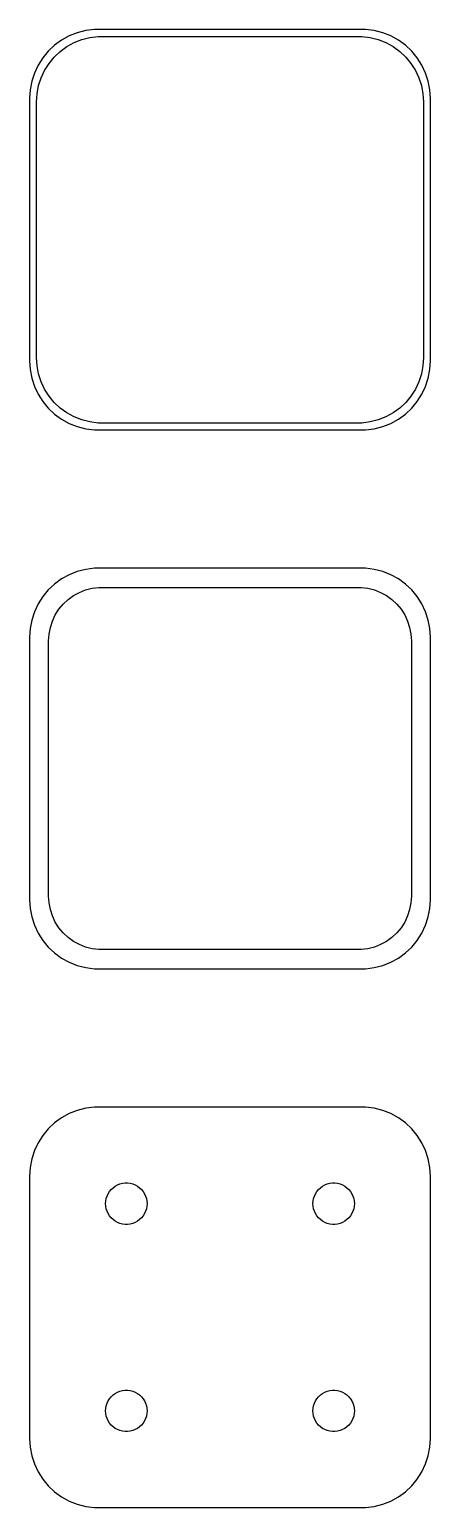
# Model space of a CAD drawing. Header units: metres. Extents: x -14 to 14, y 64 to 170.
import ezdxf

# ---------------------------------------------------------------- set-up
doc = ezdxf.new("R2010")
doc.units = ezdxf.units.M

msp = doc.modelspace()

# ---------------------------------------------------------------- linework, layer by layer
for p, q in [((-11.0451, 170.255), (-11.6289, 170.024)), ((-10.4369, 170.411), (-11.0451, 170.255)), ((-9.81395, 170.49), (-10.4369, 170.411)), ((9.81395, 170.49), (-9.81395, 170.49)), ((10.4369, 170.411), (9.81395, 170.49)), ((11.0451, 170.255), (10.4369, 170.411)), ((11.6289, 170.024), (11.0451, 170.255)), ((-12.6871, 169.353), (-13.1448, 168.923)), ((-12.1791, 169.722), (-12.6871, 169.353)), ((-12.2778, 168.91), (-11.7952, 169.261)), ((-11.6289, 170.024), (-12.1791, 169.722)), ((-11.7952, 169.261), (-11.2724, 169.548)), ((-11.2724, 169.548), (-10.7178, 169.768)), ((-10.7178, 169.768), (-10.1401, 169.916)), ((-10.1401, 169.916), (-9.54825, 169.991)), ((-9.54825, 169.991), (9.54825, 169.991)), ((9.54825, 169.991), (10.1401, 169.916)), ((10.1401, 169.916), (10.7178, 169.768)), ((10.7178, 169.768), (11.2724, 169.548)), ((11.2724, 169.548), (11.7952, 169.261)), ((12.1791, 169.722), (11.6289, 170.024)), ((11.7952, 169.261), (12.2778, 168.91)), ((12.6871, 169.353), (12.1791, 169.722)), ((13.1448, 168.923), (12.6871, 169.353)), ((-13.5451, 168.439), (-13.8815, 167.909)), ((-13.1448, 168.923), (-13.5451, 168.439)), ((-13.4124, 167.538), (-13.0928, 168.042)), ((-13.0928, 168.042), (-12.7126, 168.502)), ((-12.7126, 168.502), (-12.2778, 168.91)), ((12.2778, 168.91), (12.7126, 168.502)), ((12.7126, 168.502), (13.0928, 168.042)), ((13.0928, 168.042), (13.4124, 167.538)), ((13.5451, 168.439), (13.1448, 168.923)), ((13.8815, 167.909), (13.5451, 168.439)), ((-14.1489, 167.341), (-14.3429, 166.743)), ((-13.8815, 167.909), (-14.1489, 167.341)), ((-13.8508, 166.431), (-13.6664, 166.999)), ((-13.6664, 166.999), (-13.4124, 167.538)), ((13.4124, 167.538), (13.6664, 166.999)), ((13.6664, 166.999), (13.8508, 166.431)), ((14.1489, 167.341), (13.8815, 167.909)), ((14.3429, 166.743), (14.1489, 167.341)), ((-14.4606, 166.127), (-14.5, 165.5)), ((-14.3429, 166.743), (-14.4606, 166.127)), ((-14, 165.25), (-13.9625, 165.845)), ((-13.9625, 165.845), (-13.8508, 166.431)), ((13.8508, 166.431), (13.9625, 165.845)), ((13.9625, 165.845), (14, 165.25)), ((14.4606, 166.127), (14.3429, 166.743)), ((14.5, 165.5), (14.4606, 166.127)), ((-14.5, 165.5), (-14.5, 146.5)), ((-14, 146.75), (-14, 165.25)), ((14, 165.25), (14, 146.75)), ((14.5, 146.5), (14.5, 165.5)), ((-13.9625, 146.155), (-14, 146.75)), ((14, 146.75), (13.9625, 146.155)), ((-14.5, 146.5), (-14.4606, 145.873)), ((-14.4606, 145.873), (-14.3429, 145.257)), ((-13.8508, 145.569), (-13.9625, 146.155)), ((-13.6664, 145.001), (-13.8508, 145.569)), ((13.8508, 145.569), (13.6664, 145.001)), ((13.9625, 146.155), (13.8508, 145.569)), ((14.3429, 145.257), (14.4606, 145.873)), ((14.4606, 145.873), (14.5, 146.5)), ((-14.3429, 145.257), (-14.1489, 144.659)), ((-14.1489, 144.659), (-13.8815, 144.091)), ((-13.4124, 144.462), (-13.6664, 145.001)), ((-13.0928, 143.958), (-13.4124, 144.462)), ((13.4124, 144.462), (13.0928, 143.958)), ((13.6664, 145.001), (13.4124, 144.462)), ((13.8815, 144.091), (14.1489, 144.659)), ((14.1489, 144.659), (14.3429, 145.257)), ((-13.8815, 144.091), (-13.5451, 143.561)), ((-13.5451, 143.561), (-13.1448, 143.077)), ((-12.7126, 143.498), (-13.0928, 143.958)), ((-12.2778, 143.09), (-12.7126, 143.498)), ((12.7126, 143.498), (12.2778, 143.09)), ((13.0928, 143.958), (12.7126, 143.498)), ((13.1448, 143.077), (13.5451, 143.561)), ((13.5451, 143.561), (13.8815, 144.091)), ((-13.1448, 143.077), (-12.6871, 142.647)), ((-12.6871, 142.647), (-12.1791, 142.278)), ((-11.7952, 142.739), (-12.2778, 143.09)), ((-11.2724, 142.452), (-11.7952, 142.739)), ((-10.7178, 142.232), (-11.2724, 142.452)), ((11.2724, 142.452), (10.7178, 142.232)), ((11.7952, 142.739), (11.2724, 142.452)), ((12.2778, 143.09), (11.7952, 142.739)), ((12.1791, 142.278), (12.6871, 142.647)), ((12.6871, 142.647), (13.1448, 143.077)), ((-12.1791, 142.278), (-11.6289, 141.976)), ((-11.6289, 141.976), (-11.0451, 141.745)), ((-11.0451, 141.745), (-10.4369, 141.589)), ((-10.1401, 142.084), (-10.7178, 142.232)), ((-10.4369, 141.589), (-9.81395, 141.51)), ((-9.54825, 142.009), (-10.1401, 142.084)), ((-9.81395, 141.51), (9.81395, 141.51)), ((9.54825, 142.009), (-9.54825, 142.009)), ((10.1401, 142.084), (9.54825, 142.009)), ((9.81395, 141.51), (10.4369, 141.589)), ((10.7178, 142.232), (10.1401, 142.084)), ((10.4369, 141.589), (11.0451, 141.745)), ((11.0451, 141.745), (11.6289, 141.976)), ((11.6289, 141.976), (12.1791, 142.278)), ((-12.1791, 130.722), (-12.6871, 130.353)), ((-11.6289, 131.024), (-12.1791, 130.722)), ((-11.0451, 131.255), (-11.6289, 131.024)), ((-10.4369, 131.411), (-11.0451, 131.255)), ((-9.81395, 131.49), (-10.4369, 131.411)), ((9.81395, 131.49), (-9.81395, 131.49)), ((10.4369, 131.411), (9.81395, 131.49)), ((11.0451, 131.255), (10.4369, 131.411)), ((11.6289, 131.024), (11.0451, 131.255)), ((12.1791, 130.722), (11.6289, 131.024)), ((12.6871, 130.353), (12.1791, 130.722)), ((-13.1448, 129.923), (-13.5451, 129.439)), ((-12.6871, 130.353), (-13.1448, 129.923)), ((-11.7165, 129.231), (-11.3234, 129.517)), ((-11.3234, 129.517), (-10.8975, 129.751)), ((-10.8975, 129.751), (-10.4457, 129.93)), ((-10.4457, 129.93), (-9.97507, 130.051)), ((-9.97507, 130.051), (-9.49297, 130.112)), ((-9.49297, 130.112), (9.49297, 130.112)), ((9.49297, 130.112), (9.97507, 130.051)), ((9.97507, 130.051), (10.4457, 129.93)), ((10.4457, 129.93), (10.8975, 129.751)), ((10.8975, 129.751), (11.3234, 129.517)), ((11.3234, 129.517), (11.7165, 129.231)), ((13.1448, 129.923), (12.6871, 130.353)), ((13.5451, 129.439), (13.1448, 129.923)), ((-13.8815, 128.909), (-14.1489, 128.341)), ((-13.5451, 129.439), (-13.8815, 128.909)), ((-12.6408, 128.114), (-12.3805, 128.524)), ((-12.3805, 128.524), (-12.0707, 128.899)), ((-12.0707, 128.899), (-11.7165, 129.231)), ((11.7165, 129.231), (12.0707, 128.899)), ((12.0707, 128.899), (12.3805, 128.524)), ((12.3805, 128.524), (12.6408, 128.114)), ((13.8815, 128.909), (13.5451, 129.439)), ((14.1489, 128.341), (13.8815, 128.909)), ((-14.3429, 127.743), (-14.4606, 127.127)), ((-14.1489, 128.341), (-14.3429, 127.743)), ((-12.9979, 127.212), (-12.8477, 127.674)), ((-12.8477, 127.674), (-12.6408, 128.114)), ((12.6408, 128.114), (12.8477, 127.674)), ((12.8477, 127.674), (12.9979, 127.212)), ((14.3429, 127.743), (14.1489, 128.341)), ((14.4606, 127.127), (14.3429, 127.743)), ((-14.4606, 127.127), (-14.5, 126.5)), ((-14.5, 126.5), (-14.5, 107.5)), ((-13.1195, 126.25), (-13.089, 126.735)), ((-13.1195, 107.75), (-13.1195, 126.25)), ((-13.089, 126.735), (-12.9979, 127.212)), ((12.9979, 127.212), (13.089, 126.735)), ((13.089, 126.735), (13.1195, 126.25)), ((13.1195, 126.25), (13.1195, 107.75)), ((14.5, 126.5), (14.4606, 127.127)), ((14.5, 107.5), (14.5, 126.5)), ((-14.5, 107.5), (-14.4606, 106.873)), ((-13.089, 107.265), (-13.1195, 107.75)), ((-12.9979, 106.788), (-13.089, 107.265)), ((13.089, 107.265), (12.9979, 106.788)), ((13.1195, 107.75), (13.089, 107.265)), ((14.4606, 106.873), (14.5, 107.5)), ((-14.4606, 106.873), (-14.3429, 106.257)), ((-14.3429, 106.257), (-14.1489, 105.659)), ((-12.8477, 106.326), (-12.9979, 106.788)), ((-12.6408, 105.886), (-12.8477, 106.326)), ((12.8477, 106.326), (12.6408, 105.886)), ((12.9979, 106.788), (12.8477, 106.326)), ((14.1489, 105.659), (14.3429, 106.257)), ((14.3429, 106.257), (14.4606, 106.873)), ((-14.1489, 105.659), (-13.8815, 105.091)), ((-13.8815, 105.091), (-13.5451, 104.561)), ((-12.3805, 105.476), (-12.6408, 105.886)), ((-12.0707, 105.101), (-12.3805, 105.476)), ((-11.7165, 104.769), (-12.0707, 105.101)), ((12.0707, 105.101), (11.7165, 104.769)), ((12.3805, 105.476), (12.0707, 105.101)), ((12.6408, 105.886), (12.3805, 105.476)), ((13.5451, 104.561), (13.8815, 105.091)), ((13.8815, 105.091), (14.1489, 105.659)), ((-13.5451, 104.561), (-13.1448, 104.077)), ((-13.1448, 104.077), (-12.6871, 103.647)), ((-11.3234, 104.483), (-11.7165, 104.769)), ((-10.8975, 104.249), (-11.3234, 104.483)), ((-10.4457, 104.07), (-10.8975, 104.249)), ((-9.97507, 103.949), (-10.4457, 104.07)), ((-9.49297, 103.888), (-9.97507, 103.949)), ((9.49297, 103.888), (-9.49297, 103.888)), ((9.97507, 103.949), (9.49297, 103.888)), ((10.4457, 104.07), (9.97507, 103.949)), ((10.8975, 104.249), (10.4457, 104.07)), ((11.3234, 104.483), (10.8975, 104.249)), ((11.7165, 104.769), (11.3234, 104.483)), ((12.6871, 103.647), (13.1448, 104.077)), ((13.1448, 104.077), (13.5451, 104.561)), ((-12.6871, 103.647), (-12.1791, 103.278)), ((-12.1791, 103.278), (-11.6289, 102.976)), ((-11.6289, 102.976), (-11.0451, 102.745)), ((-11.0451, 102.745), (-10.4369, 102.589)), ((10.4369, 102.589), (11.0451, 102.745)), ((11.0451, 102.745), (11.6289, 102.976)), ((11.6289, 102.976), (12.1791, 103.278)), ((12.1791, 103.278), (12.6871, 103.647)), ((-10.4369, 102.589), (-9.81395, 102.51)), ((-9.81395, 102.51), (9.81395, 102.51)), ((9.81395, 102.51), (10.4369, 102.589)), ((-11.6289, 92.0241), (-12.1791, 91.7216)), ((-11.0451, 92.2553), (-11.6289, 92.0241)), ((-10.4369, 92.4114), (-11.0451, 92.2553)), ((-9.81395, 92.4901), (-10.4369, 92.4114)), ((9.81395, 92.4901), (-9.81395, 92.4901)), ((10.4369, 92.4114), (9.81395, 92.4901)), ((11.0451, 92.2553), (10.4369, 92.4114)), ((11.6289, 92.0241), (11.0451, 92.2553)), ((12.1791, 91.7216), (11.6289, 92.0241)), ((-12.6871, 91.3526), (-13.1448, 90.9227)), ((-12.1791, 91.7216), (-12.6871, 91.3526)), ((12.6871, 91.3526), (12.1791, 91.7216)), ((13.1448, 90.9227), (12.6871, 91.3526)), ((-13.8815, 89.9088), (-14.1489, 89.3406)), ((-13.5451, 90.4389), (-13.8815, 89.9088)), ((-13.1448, 90.9227), (-13.5451, 90.4389)), ((13.5451, 90.4389), (13.1448, 90.9227)), ((13.8815, 89.9088), (13.5451, 90.4389)), ((14.1489, 89.3406), (13.8815, 89.9088)), ((-14.1489, 89.3406), (-14.3429, 88.7434)), ((14.3429, 88.7434), (14.1489, 89.3406)), ((-14.4606, 88.1267), (-14.5, 87.5)), ((-14.3429, 88.7434), (-14.4606, 88.1267)), ((14.4606, 88.1267), (14.3429, 88.7434)), ((14.5, 87.5), (14.4606, 88.1267)), ((-14.5, 87.5), (-14.5, 68.5)), ((-8.59344, 86.5268), (-8.45613, 86.6558)), ((-8.45613, 86.6558), (-8.30373, 86.7665)), ((-8.30373, 86.7665), (-8.13866, 86.8572)), ((-8.13866, 86.8572), (-7.96352, 86.9266)), ((-7.96352, 86.9266), (-7.78107, 86.9734)), ((-7.78107, 86.9734), (-7.59418, 86.997)), ((-7.59418, 86.997), (-7.40581, 86.997)), ((-7.40581, 86.997), (-7.21892, 86.9734)), ((-7.21892, 86.9734), (-7.03647, 86.9266)), ((-7.03647, 86.9266), (-6.86133, 86.8572)), ((-6.86133, 86.8572), (-6.69626, 86.7665)), ((-6.69626, 86.7665), (-6.54385, 86.6558)), ((-6.54385, 86.6558), (-6.40654, 86.5268)), ((6.40654, 86.5268), (6.54385, 86.6558)), ((6.54385, 86.6558), (6.69626, 86.7665)), ((6.69626, 86.7665), (6.86133, 86.8572)), ((6.86133, 86.8572), (7.03647, 86.9266)), ((7.03647, 86.9266), (7.21892, 86.9734)), ((7.21892, 86.9734), (7.40581, 86.997)), ((7.40581, 86.997), (7.59418, 86.997)), ((7.59418, 86.997), (7.78107, 86.9734)), ((7.78107, 86.9734), (7.96352, 86.9266)), ((7.96352, 86.9266), (8.13866, 86.8572)), ((8.13866, 86.8572), (8.30373, 86.7665)), ((8.30373, 86.7665), (8.45613, 86.6558)), ((8.45613, 86.6558), (8.59344, 86.5268)), ((14.5, 68.5), (14.5, 87.5)), ((-9, 85.5), (-8.98816, 85.688)), ((-8.98816, 85.688), (-8.95287, 85.873)), ((-8.95287, 85.873), (-8.89465, 86.0522)), ((-8.89465, 86.0522), (-8.81445, 86.2226)), ((-8.81445, 86.2226), (-8.71352, 86.3817)), ((-8.71352, 86.3817), (-8.59344, 86.5268)), ((-6.40654, 86.5268), (-6.28647, 86.3817)), ((-6.28647, 86.3817), (-6.18553, 86.2226)), ((-6.18553, 86.2226), (-6.10533, 86.0522)), ((-6.10533, 86.0522), (-6.04712, 85.873)), ((-6.04712, 85.873), (-6.01183, 85.688)), ((-6.01183, 85.688), (-6, 85.5)), ((6, 85.5), (6.01183, 85.688)), ((6.01183, 85.688), (6.04712, 85.873)), ((6.04712, 85.873), (6.10533, 86.0522)), ((6.10533, 86.0522), (6.18553, 86.2226)), ((6.18553, 86.2226), (6.28647, 86.3817)), ((6.28647, 86.3817), (6.40654, 86.5268)), ((8.59344, 86.5268), (8.71352, 86.3817)), ((8.71352, 86.3817), (8.81445, 86.2226)), ((8.81445, 86.2226), (8.89465, 86.0522)), ((8.89465, 86.0522), (8.95287, 85.873)), ((8.95287, 85.873), (8.98816, 85.688)), ((8.98816, 85.688), (9, 85.5)), ((-8.98816, 85.312), (-9, 85.5)), ((-8.95287, 85.127), (-8.98816, 85.312)), ((-8.89465, 84.9478), (-8.95287, 85.127)), ((-8.81445, 84.7774), (-8.89465, 84.9478)), ((-8.71352, 84.6183), (-8.81445, 84.7774)), ((-8.59344, 84.4732), (-8.71352, 84.6183)), ((-6.28647, 84.6183), (-6.40654, 84.4732)), ((-6.18553, 84.7774), (-6.28647, 84.6183)), ((-6.10533, 84.9478), (-6.18553, 84.7774)), ((-6.04712, 85.127), (-6.10533, 84.9478)), ((-6.01183, 85.312), (-6.04712, 85.127)), ((-6, 85.5), (-6.01183, 85.312)), ((6.01183, 85.312), (6, 85.5)), ((6.04712, 85.127), (6.01183, 85.312)), ((6.10533, 84.9478), (6.04712, 85.127)), ((6.18553, 84.7774), (6.10533, 84.9478)), ((6.28647, 84.6183), (6.18553, 84.7774)), ((6.40654, 84.4732), (6.28647, 84.6183)), ((8.71352, 84.6183), (8.59344, 84.4732)), ((8.81445, 84.7774), (8.71352, 84.6183)), ((8.89465, 84.9478), (8.81445, 84.7774)), ((8.95287, 85.127), (8.89465, 84.9478)), ((8.98816, 85.312), (8.95287, 85.127)), ((9, 85.5), (8.98816, 85.312)), ((-8.45613, 84.3442), (-8.59344, 84.4732)), ((-8.30373, 84.2335), (-8.45613, 84.3442)), ((-8.13866, 84.1427), (-8.30373, 84.2335)), ((-7.96352, 84.0734), (-8.13866, 84.1427)), ((-7.78107, 84.0266), (-7.96352, 84.0734)), ((-7.59418, 84.0029), (-7.78107, 84.0266)), ((-7.40581, 84.0029), (-7.59418, 84.0029)), ((-7.21892, 84.0266), (-7.40581, 84.0029)), ((-7.03647, 84.0734), (-7.21892, 84.0266)), ((-6.86133, 84.1427), (-7.03647, 84.0734)), ((-6.69626, 84.2335), (-6.86133, 84.1427)), ((-6.54385, 84.3442), (-6.69626, 84.2335)), ((-6.40654, 84.4732), (-6.54385, 84.3442)), ((6.54385, 84.3442), (6.40654, 84.4732)), ((6.69626, 84.2335), (6.54385, 84.3442)), ((6.86133, 84.1427), (6.69626, 84.2335)), ((7.03647, 84.0734), (6.86133, 84.1427)), ((7.21892, 84.0266), (7.03647, 84.0734)), ((7.40581, 84.0029), (7.21892, 84.0266)), ((7.59418, 84.0029), (7.40581, 84.0029)), ((7.78107, 84.0266), (7.59418, 84.0029)), ((7.96352, 84.0734), (7.78107, 84.0266)), ((8.13866, 84.1427), (7.96352, 84.0734)), ((8.30373, 84.2335), (8.13866, 84.1427)), ((8.45613, 84.3442), (8.30373, 84.2335)), ((8.59344, 84.4732), (8.45613, 84.3442)), ((-8.45613, 71.6558), (-8.30373, 71.7665)), ((-8.30373, 71.7665), (-8.13866, 71.8573)), ((-8.13866, 71.8573), (-7.96352, 71.9266)), ((-7.96352, 71.9266), (-7.78107, 71.9734)), ((-7.78107, 71.9734), (-7.59418, 71.9971)), ((-7.59418, 71.9971), (-7.40581, 71.9971)), ((-7.40581, 71.9971), (-7.21892, 71.9734)), ((-7.21892, 71.9734), (-7.03647, 71.9266)), ((-7.03647, 71.9266), (-6.86133, 71.8573)), ((-6.86133, 71.8573), (-6.69626, 71.7665)), ((-6.69626, 71.7665), (-6.54385, 71.6558)), ((6.54385, 71.6558), (6.69626, 71.7665)), ((6.69626, 71.7665), (6.86133, 71.8573)), ((6.86133, 71.8573), (7.03647, 71.9266)), ((7.03647, 71.9266), (7.21892, 71.9734)), ((7.21892, 71.9734), (7.40581, 71.9971)), ((7.40581, 71.9971), (7.59418, 71.9971)), ((7.59418, 71.9971), (7.78107, 71.9734)), ((7.78107, 71.9734), (7.96352, 71.9266)), ((7.96352, 71.9266), (8.13866, 71.8573)), ((8.13866, 71.8573), (8.30373, 71.7665)), ((8.30373, 71.7665), (8.45613, 71.6558)), ((-9, 70.5), (-8.98816, 70.688)), ((-8.98816, 70.688), (-8.95287, 70.873)), ((-8.95287, 70.873), (-8.89465, 71.0522)), ((-8.89465, 71.0522), (-8.81445, 71.2226)), ((-8.81445, 71.2226), (-8.71352, 71.3817)), ((-8.71352, 71.3817), (-8.59344, 71.5268)), ((-8.59344, 71.5268), (-8.45613, 71.6558)), ((-6.54385, 71.6558), (-6.40654, 71.5268)), ((-6.40654, 71.5268), (-6.28647, 71.3817)), ((-6.28647, 71.3817), (-6.18553, 71.2226)), ((-6.18553, 71.2226), (-6.10533, 71.0522)), ((-6.10533, 71.0522), (-6.04712, 70.873)), ((-6.04712, 70.873), (-6.01183, 70.688)), ((-6.01183, 70.688), (-6, 70.5)), ((6, 70.5), (6.01183, 70.688)), ((6.01183, 70.688), (6.04712, 70.873)), ((6.04712, 70.873), (6.10533, 71.0522)), ((6.10533, 71.0522), (6.18553, 71.2226)), ((6.18553, 71.2226), (6.28647, 71.3817)), ((6.28647, 71.3817), (6.40654, 71.5268)), ((6.40654, 71.5268), (6.54385, 71.6558)), ((8.45613, 71.6558), (8.59344, 71.5268)), ((8.59344, 71.5268), (8.71352, 71.3817)), ((8.71352, 71.3817), (8.81445, 71.2226)), ((8.81445, 71.2226), (8.89465, 71.0522)), ((8.89465, 71.0522), (8.95287, 70.873)), ((8.95287, 70.873), (8.98816, 70.688)), ((8.98816, 70.688), (9, 70.5)), ((-8.98816, 70.312), (-9, 70.5)), ((-8.95287, 70.127), (-8.98816, 70.312)), ((-8.89465, 69.9478), (-8.95287, 70.127)), ((-8.81445, 69.7774), (-8.89465, 69.9478)), ((-8.71352, 69.6183), (-8.81445, 69.7774)), ((-8.59344, 69.4732), (-8.71352, 69.6183)), ((-6.28647, 69.6183), (-6.40654, 69.4732)), ((-6.18553, 69.7774), (-6.28647, 69.6183)), ((-6.10533, 69.9478), (-6.18553, 69.7774)), ((-6.04712, 70.127), (-6.10533, 69.9478)), ((-6.01183, 70.312), (-6.04712, 70.127)), ((-6, 70.5), (-6.01183, 70.312)), ((6.01183, 70.312), (6, 70.5)), ((6.04712, 70.127), (6.01183, 70.312)), ((6.10533, 69.9478), (6.04712, 70.127)), ((6.18553, 69.7774), (6.10533, 69.9478)), ((6.28647, 69.6183), (6.18553, 69.7774)), ((6.40654, 69.4732), (6.28647, 69.6183)), ((8.71352, 69.6183), (8.59344, 69.4732)), ((8.81445, 69.7774), (8.71352, 69.6183)), ((8.89465, 69.9478), (8.81445, 69.7774)), ((8.95287, 70.127), (8.89465, 69.9478)), ((8.98816, 70.312), (8.95287, 70.127)), ((9, 70.5), (8.98816, 70.312)), ((-14.5, 68.5), (-14.4606, 67.8733)), ((-8.45613, 69.3442), (-8.59344, 69.4732)), ((-8.30373, 69.2335), (-8.45613, 69.3442)), ((-8.13866, 69.1428), (-8.30373, 69.2335)), ((-7.96352, 69.0734), (-8.13866, 69.1428)), ((-7.78107, 69.0266), (-7.96352, 69.0734)), ((-7.59418, 69.003), (-7.78107, 69.0266)), ((-7.40581, 69.003), (-7.59418, 69.003)), ((-7.21892, 69.0266), (-7.40581, 69.003)), ((-7.03647, 69.0734), (-7.21892, 69.0266)), ((-6.86133, 69.1428), (-7.03647, 69.0734)), ((-6.69626, 69.2335), (-6.86133, 69.1428)), ((-6.54385, 69.3442), (-6.69626, 69.2335)), ((-6.40654, 69.4732), (-6.54385, 69.3442)), ((6.54385, 69.3442), (6.40654, 69.4732)), ((6.69626, 69.2335), (6.54385, 69.3442)), ((6.86133, 69.1428), (6.69626, 69.2335)), ((7.03647, 69.0734), (6.86133, 69.1428)), ((7.21892, 69.0266), (7.03647, 69.0734)), ((7.40581, 69.003), (7.21892, 69.0266)), ((7.59418, 69.003), (7.40581, 69.003)), ((7.78107, 69.0266), (7.59418, 69.003)), ((7.96352, 69.0734), (7.78107, 69.0266)), ((8.13866, 69.1428), (7.96352, 69.0734)), ((8.30373, 69.2335), (8.13866, 69.1428)), ((8.45613, 69.3442), (8.30373, 69.2335)), ((8.59344, 69.4732), (8.45613, 69.3442)), ((14.4606, 67.8733), (14.5, 68.5)), ((-14.4606, 67.8733), (-14.3429, 67.2566)), ((14.3429, 67.2566), (14.4606, 67.8733)), ((-14.3429, 67.2566), (-14.1489, 66.6594)), ((-14.1489, 66.6594), (-13.8815, 66.0912)), ((13.8815, 66.0912), (14.1489, 66.6594)), ((14.1489, 66.6594), (14.3429, 67.2566)), ((-13.8815, 66.0912), (-13.5451, 65.5611)), ((-13.5451, 65.5611), (-13.1448, 65.0773)), ((13.1448, 65.0773), (13.5451, 65.5611)), ((13.5451, 65.5611), (13.8815, 66.0912)), ((-13.1448, 65.0773), (-12.6871, 64.6474)), ((-12.6871, 64.6474), (-12.1791, 64.2784)), ((-12.1791, 64.2784), (-11.6289, 63.9759)), ((11.6289, 63.9759), (12.1791, 64.2784)), ((12.1791, 64.2784), (12.6871, 64.6474)), ((12.6871, 64.6474), (13.1448, 65.0773)), ((-11.6289, 63.9759), (-11.0451, 63.7447)), ((-11.0451, 63.7447), (-10.4369, 63.5886)), ((-10.4369, 63.5886), (-9.81395, 63.5099)), ((-9.81395, 63.5099), (9.81395, 63.5099)), ((9.81395, 63.5099), (10.4369, 63.5886)), ((10.4369, 63.5886), (11.0451, 63.7447)), ((11.0451, 63.7447), (11.6289, 63.9759))]:
    msp.add_line(p, q)

doc.saveas('drawing.dxf')
